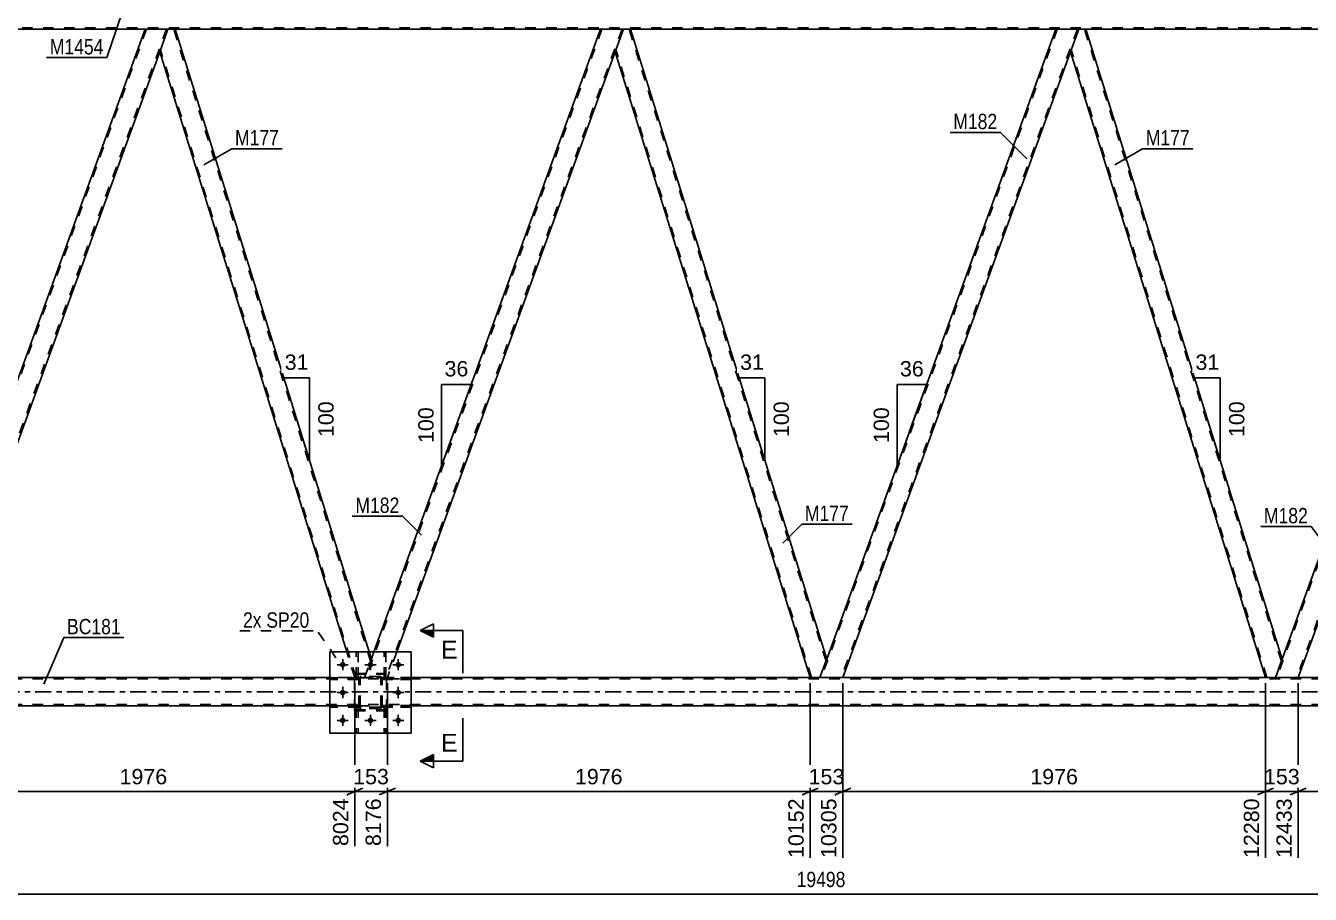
# Model space of a CAD drawing. Header units: millimetres. Extents: x 0 to 841, y 0 to 594.
# Drawn here: x 269 to 509.2, y 265.8 to 428.1 of the extents above; entities that cross this region are included whole.
import ezdxf

# ---------------------------------------------------------------- set-up
doc = ezdxf.new("R2010")
doc.units = ezdxf.units.MM
doc.linetypes.add('DXK_LINE_DOT2', pattern=[3.9198, 1.9599, -1.9599])
doc.linetypes.add('DXK_LINE_DOT3', pattern=[5.9187, 2.979, -0.9799, 0.9799, -0.9799])
doc.styles.add('Arial', font='ARIAL.TTF', dxfattribs={"height": 0.2})
doc.styles.add('Arial Narrow', font='ARIALN.TTF', dxfattribs={"height": 0.2})

# ---------------------------------------------------------------- blocks, each defined once
blk = doc.blocks.new('Part-717034435-3910 - 3633')
at = {"color": 7, "linetype": 'DXK_LINE_DOT2'}
for p, q in [((336.46, 307.04), (330.46, 307.04)), ((330.46, 300.24), (330.46, 307.04)), ((336.46, 300.24), (336.46, 307.04)), ((336.46, 300.24), (330.46, 300.24))]:
    blk.add_line(p, q, dxfattribs=at)
blk = doc.blocks.new('Part-717034435-3789 - 3633')
at = {"color": 7, "linetype": 'DXK_LINE_DOT2'}
for p, q in [((331.26, 301.07), (325.86, 301.07)), ((325.86, 300.75), (325.86, 301.07)), ((331.26, 300.75), (325.86, 300.75)), ((330.66, 300.75), (330.66, 301.07)), ((331.26, 301.07), (331.26, 300.75))]:
    blk.add_line(p, q, dxfattribs=at)
blk = doc.blocks.new('Part-717034435-3781 - 3633')
at = {"color": 7, "linetype": 'DXK_LINE_DOT2'}
for p, q in [((336.33, 300.74), (336.01, 300.74)), ((336.01, 300.74), (336.01, 295.91)), ((336.33, 300.74), (336.33, 295.91)), ((336.01, 300.14), (336.33, 300.14)), ((336.01, 295.91), (336.33, 295.91))]:
    blk.add_line(p, q, dxfattribs=at)
blk = doc.blocks.new('Part-717034435-3784 - 3633')
at = {"color": 2, "linetype": 'Continuous'}
for p, q in [((330.81, 311.1), (330.81, 311.11)), ((331.13, 311.11), (330.81, 311.11)), ((331.13, 311.1), (331.13, 311.11))]:
    blk.add_line(p, q, dxfattribs=at)
at = {"color": 7, "linetype": 'DXK_LINE_DOT2'}
for p, q in [((330.81, 306.26), (330.81, 311.1)), ((331.13, 306.26), (331.13, 311.1)), ((330.81, 306.86), (331.13, 306.86)), ((331.13, 306.26), (330.81, 306.26))]:
    blk.add_line(p, q, dxfattribs=at)
blk = doc.blocks.new('Part-717034435-3804 - 3633')
at = {"color": 7, "linetype": 'DXK_LINE_DOT2'}
for p, q in [((742.62, 306.04), (57.72, 306.04)), ((155.59, 306.28), (742.62, 306.28)), ((341.06, 306.28), (325.86, 306.28)), ((742.62, 301.24), (57.72, 301.24)), ((341.06, 301), (325.86, 301))]:
    blk.add_line(p, q, dxfattribs=at)
at = {"color": 2, "linetype": 'Continuous'}
for p, q in [((325.86, 306.28), (170.79, 306.28)), ((581.27, 306.28), (341.06, 306.28)), ((325.86, 301), (170.79, 301)), ((581.27, 301), (341.06, 301))]:
    blk.add_line(p, q, dxfattribs=at)
at = {"color": 7, "linetype": 'DXK_LINE_DOT3'}
blk.add_line((57.72, 303.64), (742.62, 303.64), dxfattribs=at)
blk = doc.blocks.new('Part-717034435-3755 - 3633')
at = {"color": 7, "linetype": 'DXK_LINE_DOT2'}
for p, q in [((461.86, 427.5), (417.74, 306.28)), ((465.61, 427.5), (421.49, 306.28)), ((465.87, 427.5), (464.32, 423.25)), ((418.75, 309.75), (417.49, 306.28)), ((421.75, 306.28), (417.49, 306.28))]:
    blk.add_line(p, q, dxfattribs=at)
at = {"color": 2, "linetype": 'Continuous'}
for p, q in [((461.61, 427.5), (418.75, 309.75)), ((461.61, 427.5), (465.87, 427.5)), ((464.32, 423.25), (421.75, 306.28))]:
    blk.add_line(p, q, dxfattribs=at)
blk = doc.blocks.new('Part-717034435-3692 - 3633')
at = {"color": 7, "linetype": 'DXK_LINE_DOT2'}
for p, q in [((335.66, 300.75), (335.66, 301.07)), ((335.66, 301.07), (341.06, 301.07)), ((341.06, 300.75), (335.66, 300.75)), ((336.26, 300.75), (336.26, 301.07)), ((341.06, 301.07), (341.06, 300.75))]:
    blk.add_line(p, q, dxfattribs=at)
blk = doc.blocks.new('Part-717034435-3697 - 3633')
at = {"color": 2, "linetype": 'Continuous'}
for p, q in [((341.06, 311.1), (325.86, 311.1)), ((325.86, 311.1), (325.86, 295.9)), ((341.06, 311.1), (341.06, 295.9)), ((341.06, 295.9), (325.86, 295.9))]:
    blk.add_line(p, q, dxfattribs=at)
blk = doc.blocks.new('Part-717034435-3770 - 3633')
at = {"color": 2, "linetype": 'Continuous'}
for p, q in [((465.87, 427.5), (464.32, 423.25)), ((467.18, 427.5), (465.87, 427.5)), ((503.89, 309.75), (467.18, 427.5)), ((464.32, 423.25), (500.78, 306.28)), ((502.62, 306.28), (503.62, 309.01)), ((503.81, 309.53), (503.62, 309.01)), ((503.89, 309.75), (503.81, 309.53))]:
    blk.add_line(p, q, dxfattribs=at)
at = {"color": 7, "linetype": 'DXK_LINE_DOT2'}
for p, q in [((503.75, 309.38), (466.93, 427.5)), ((501.03, 306.28), (464.45, 423.62)), ((503.72, 309.29), (503.62, 309.01)), ((503.81, 309.53), (503.75, 309.38)), ((502.62, 306.28), (500.78, 306.28))]:
    blk.add_line(p, q, dxfattribs=at)
blk = doc.blocks.new('Bolt-717034435-3776 - 3633')
at = {"color": 1, "linetype": 'Continuous'}
for p, q in [((327.22, 308.7), (327.91, 308.7)), ((328.26, 309.74), (328.26, 309.05)), ((328.26, 307.66), (328.26, 308.36)), ((329.3, 308.7), (328.61, 308.7)), ((332.42, 308.7), (333.11, 308.7)), ((333.46, 309.74), (333.46, 309.05)), ((333.46, 307.66), (333.46, 308.36)), ((334.5, 308.7), (333.81, 308.7)), ((337.62, 308.7), (338.31, 308.7)), ((338.66, 309.74), (338.66, 309.05)), ((338.66, 307.66), (338.66, 308.36)), ((339.7, 308.7), (339.01, 308.7)), ((327.22, 303.5), (327.91, 303.5)), ((328.26, 304.54), (328.26, 303.85)), ((328.26, 302.46), (328.26, 303.16)), ((329.3, 303.5), (328.61, 303.5)), ((337.62, 303.5), (338.31, 303.5)), ((338.66, 304.54), (338.66, 303.85)), ((338.66, 302.46), (338.66, 303.16)), ((339.7, 303.5), (339.01, 303.5)), ((327.22, 298.3), (327.91, 298.3)), ((328.26, 299.34), (328.26, 298.65)), ((328.26, 297.26), (328.26, 297.96)), ((329.3, 298.3), (328.61, 298.3)), ((332.42, 298.3), (333.11, 298.3)), ((333.46, 299.34), (333.46, 298.65)), ((333.46, 297.26), (333.46, 297.96)), ((334.5, 298.3), (333.81, 298.3)), ((337.62, 298.3), (338.31, 298.3)), ((338.66, 299.34), (338.66, 298.65)), ((338.66, 297.26), (338.66, 297.96)), ((339.7, 298.3), (339.01, 298.3))]:
    blk.add_line(p, q, dxfattribs=at)
blk = doc.blocks.new('Part-717034435-3787 - 3633')
at = {"color": 2, "linetype": 'Continuous'}
for p, q in [((336.01, 311.1), (336.01, 311.11)), ((336.33, 311.11), (336.01, 311.11)), ((336.33, 311.1), (336.33, 311.11))]:
    blk.add_line(p, q, dxfattribs=at)
at = {"color": 7, "linetype": 'DXK_LINE_DOT2'}
for p, q in [((336.01, 306.26), (336.01, 311.1)), ((336.33, 306.26), (336.33, 311.1)), ((336.01, 306.86), (336.33, 306.86)), ((336.33, 306.26), (336.01, 306.26))]:
    blk.add_line(p, q, dxfattribs=at)
blk = doc.blocks.new('Part-717034435-3731 - 3633')
at = {"color": 7, "linetype": 'DXK_LINE_DOT2'}
for p, q in [((331.13, 300.74), (330.81, 300.74)), ((330.81, 300.74), (330.81, 295.91)), ((331.13, 300.74), (331.13, 295.91)), ((330.81, 300.14), (331.13, 300.14)), ((330.81, 295.91), (331.13, 295.91))]:
    blk.add_line(p, q, dxfattribs=at)
blk = doc.blocks.new('Part-717034435-3796 - 3633')
at = {"color": 7, "linetype": 'DXK_LINE_DOT2'}
for p, q in [((330.81, 300.74), (331.13, 300.74)), ((330.81, 300.74), (330.81, 295.91)), ((331.13, 300.74), (331.13, 295.91)), ((330.81, 300.14), (331.13, 300.14)), ((331.13, 295.91), (330.81, 295.91))]:
    blk.add_line(p, q, dxfattribs=at)
blk = doc.blocks.new('Bolt-717034435-3732 - 3633')
at = {"linetype": 'Continuous'}
for points in [[(328.78, 308.7, -1), (327.74, 308.7, -1)], [(333.98, 308.7, -1), (332.94, 308.7, -1)], [(339.18, 308.7, -1), (338.14, 308.7, -1)], [(328.78, 303.5, -1), (327.74, 303.5, -1)], [(339.18, 303.5, -1), (338.14, 303.5, -1)], [(328.78, 298.3, -1), (327.74, 298.3, -1)], [(333.98, 298.3, -1), (332.94, 298.3, -1)], [(339.18, 298.3, -1), (338.14, 298.3, -1)]]:
    blk.add_hatch(color=1, dxfattribs=at).paths.add_polyline_path(points)
at = {"color": 1, "linetype": 'Continuous'}
for p, q in [((329.3, 308.7), (327.22, 308.7)), ((328.26, 309.74), (328.26, 307.66)), ((334.5, 308.7), (332.42, 308.7)), ((333.46, 309.74), (333.46, 307.66)), ((339.7, 308.7), (337.62, 308.7)), ((338.66, 309.74), (338.66, 307.66)), ((329.3, 303.5), (327.22, 303.5)), ((328.26, 304.54), (328.26, 302.46)), ((339.7, 303.5), (337.62, 303.5)), ((338.66, 304.54), (338.66, 302.46)), ((329.3, 298.3), (327.22, 298.3)), ((328.26, 299.34), (328.26, 297.26)), ((334.5, 298.3), (332.42, 298.3)), ((333.46, 299.34), (333.46, 297.26)), ((339.7, 298.3), (337.62, 298.3)), ((338.66, 299.34), (338.66, 297.26))]:
    blk.add_line(p, q, dxfattribs=at)
blk = doc.blocks.new('Part-717034435-3799 - 3633')
at = {"color": 7, "linetype": 'DXK_LINE_DOT2'}
for p, q in [((336.01, 300.74), (336.33, 300.74)), ((336.01, 300.74), (336.01, 295.91)), ((336.33, 300.74), (336.33, 295.91)), ((336.01, 300.14), (336.33, 300.14)), ((336.33, 295.91), (336.01, 295.91))]:
    blk.add_line(p, q, dxfattribs=at)
blk = doc.blocks.new('Part-717034435-3788 - 3633')
at = {"color": 7, "linetype": 'DXK_LINE_DOT2'}
for p, q in [((331.26, 306.27), (325.86, 306.27)), ((325.86, 305.95), (325.86, 306.27)), ((331.26, 305.95), (325.86, 305.95)), ((330.66, 305.95), (330.66, 306.27)), ((331.26, 306.27), (331.26, 305.95))]:
    blk.add_line(p, q, dxfattribs=at)
blk = doc.blocks.new('Part-717034435-3790 - 3633')
at = {"color": 7, "linetype": 'DXK_LINE_DOT2'}
for p, q in [((335.66, 305.95), (335.66, 306.27)), ((335.66, 306.27), (341.06, 306.27)), ((341.06, 305.95), (335.66, 305.95)), ((336.26, 305.95), (336.26, 306.27)), ((341.06, 306.27), (341.06, 305.95))]:
    blk.add_line(p, q, dxfattribs=at)
blk = doc.blocks.new('Part-717034435-3926 - 3633')
at = {"color": 7, "linetype": 'DXK_LINE_DOT2'}
for p, q in [((752.42, 427.74), (67.52, 427.74)), ((296.92, 427.5), (291.34, 427.5)), ((382.05, 427.5), (376.47, 427.5)), ((467.18, 427.5), (461.61, 427.5))]:
    blk.add_line(p, q, dxfattribs=at)
at = {"color": 2, "linetype": 'Continuous'}
for p, q in [((291.34, 427.5), (211.78, 427.5)), ((376.47, 427.5), (296.92, 427.5)), ((461.61, 427.5), (382.05, 427.5)), ((546.74, 427.5), (467.18, 427.5))]:
    blk.add_line(p, q, dxfattribs=at)
blk = doc.blocks.new('Part-717034435-3825 - 3633')
at = {"color": 7, "linetype": 'DXK_LINE_DOT2'}
for p, q in [((547, 427.5), (502.88, 306.28)), ((550.74, 427.5), (506.62, 306.28)), ((551, 427.5), (549.45, 423.25)), ((503.89, 309.75), (502.62, 306.28)), ((506.88, 306.28), (502.62, 306.28))]:
    blk.add_line(p, q, dxfattribs=at)
at = {"color": 2, "linetype": 'Continuous'}
for p, q in [((546.74, 427.5), (503.89, 309.75)), ((546.74, 427.5), (551, 427.5)), ((549.45, 423.25), (506.88, 306.28))]:
    blk.add_line(p, q, dxfattribs=at)
blk = doc.blocks.new('Part-717034435-3830 - 3633')
at = {"color": 2, "linetype": 'Continuous'}
for p, q in [((380.73, 427.5), (379.18, 423.25)), ((382.05, 427.5), (380.73, 427.5)), ((418.75, 309.75), (382.05, 427.5)), ((379.18, 423.25), (415.64, 306.28)), ((417.49, 306.28), (418.48, 309.01)), ((418.67, 309.53), (418.48, 309.01)), ((418.75, 309.75), (418.67, 309.53))]:
    blk.add_line(p, q, dxfattribs=at)
at = {"color": 7, "linetype": 'DXK_LINE_DOT2'}
for p, q in [((418.62, 309.38), (381.8, 427.5)), ((415.9, 306.28), (379.32, 423.62)), ((418.58, 309.29), (418.48, 309.01)), ((418.67, 309.53), (418.62, 309.38)), ((417.49, 306.28), (415.64, 306.28))]:
    blk.add_line(p, q, dxfattribs=at)
blk = doc.blocks.new('Part-717034435-3835 - 3633')
at = {"color": 7, "linetype": 'DXK_LINE_DOT2'}
for p, q in [((376.73, 427.5), (332.61, 306.28)), ((380.48, 427.5), (336.36, 306.28)), ((380.73, 427.5), (379.18, 423.25)), ((334.11, 311.1), (332.35, 306.28)), ((338.37, 311.1), (336.61, 306.28)), ((336.61, 306.28), (332.35, 306.28))]:
    blk.add_line(p, q, dxfattribs=at)
at = {"color": 2, "linetype": 'Continuous'}
for p, q in [((376.47, 427.5), (334.11, 311.1)), ((376.47, 427.5), (380.73, 427.5)), ((379.18, 423.25), (338.37, 311.1))]:
    blk.add_line(p, q, dxfattribs=at)
blk = doc.blocks.new('Part-717034435-3840 - 3633')
at = {"color": 2, "linetype": 'Continuous'}
for p, q in [((295.6, 427.5), (294.05, 423.25)), ((296.92, 427.5), (295.6, 427.5)), ((333.2, 311.1), (296.92, 427.5)), ((329.01, 311.1), (294.05, 423.25))]:
    blk.add_line(p, q, dxfattribs=at)
at = {"color": 7, "linetype": 'DXK_LINE_DOT2'}
for p, q in [((333.48, 309.38), (296.66, 427.5)), ((330.76, 306.28), (294.19, 423.62)), ((330.51, 306.28), (329.01, 311.1)), ((333.62, 309.75), (333.2, 311.1)), ((332.35, 306.28), (333.62, 309.75)), ((330.51, 306.28), (332.35, 306.28))]:
    blk.add_line(p, q, dxfattribs=at)
blk = doc.blocks.new('Part-717034435-3845 - 3633')
at = {"color": 7, "linetype": 'DXK_LINE_DOT2'}
for p, q in [((291.6, 427.5), (247.48, 306.28)), ((295.34, 427.5), (251.22, 306.28)), ((295.6, 427.5), (294.05, 423.25)), ((248.48, 309.75), (247.22, 306.28)), ((251.48, 306.28), (247.22, 306.28))]:
    blk.add_line(p, q, dxfattribs=at)
at = {"color": 2, "linetype": 'Continuous'}
for p, q in [((291.34, 427.5), (248.48, 309.75)), ((291.34, 427.5), (295.6, 427.5)), ((294.05, 423.25), (251.48, 306.28))]:
    blk.add_line(p, q, dxfattribs=at)
blk = doc.blocks.new('Part-717034435-3887 - 3633')
at = {"color": 7, "linetype": 'DXK_LINE_DOT2'}
for p, q in [((331.26, 306.02), (331.3, 306.21)), ((331.3, 306.21), (331.26, 306.02)), ((331.26, 300.98), (331.26, 306.02)), ((331.5, 306.02), (331.52, 306.12)), ((331.5, 300.98), (331.5, 306.02)), ((331.52, 306.12), (331.57, 306.19)), ((331.56, 306.47), (331.74, 306.5)), ((331.74, 306.5), (331.56, 306.47)), ((331.57, 306.19), (331.65, 306.25)), ((331.65, 306.25), (331.74, 306.26)), ((335.18, 306.5), (331.74, 306.5)), ((331.74, 306.26), (335.18, 306.26)), ((335.18, 306.5), (335.36, 306.47)), ((335.36, 306.47), (335.18, 306.5)), ((335.18, 306.26), (335.27, 306.25)), ((335.27, 306.25), (335.35, 306.19)), ((335.35, 306.19), (335.4, 306.12)), ((335.4, 306.12), (335.42, 306.02)), ((335.42, 300.98), (335.42, 306.02)), ((335.62, 306.21), (335.66, 306.02)), ((335.66, 306.02), (335.62, 306.21)), ((335.66, 300.98), (335.66, 306.02)), ((331.3, 300.8), (331.26, 300.98)), ((331.26, 300.98), (331.3, 300.8)), ((331.52, 300.89), (331.5, 300.98)), ((331.57, 300.81), (331.52, 300.89)), ((331.74, 300.5), (331.56, 300.54)), ((331.56, 300.54), (331.74, 300.5)), ((331.65, 300.76), (331.57, 300.81)), ((331.74, 300.74), (331.65, 300.76)), ((335.18, 300.74), (331.74, 300.74)), ((335.18, 300.5), (331.74, 300.5)), ((335.27, 300.76), (335.18, 300.74)), ((335.36, 300.54), (335.18, 300.5)), ((335.18, 300.5), (335.36, 300.54)), ((335.35, 300.81), (335.27, 300.76)), ((335.4, 300.89), (335.35, 300.81)), ((335.42, 300.98), (335.4, 300.89)), ((335.66, 300.98), (335.62, 300.8)), ((335.62, 300.8), (335.66, 300.98))]:
    blk.add_line(p, q, dxfattribs=at)
at = {"color": 7, "linetype": 'DXK_LINE_DOT3'}
blk.add_line((333.46, 303.5), (333.46, 303.5), dxfattribs=at)
at = {"color": 7, "linetype": 'DXK_LINE_DOT2'}
for centre, start, end in [((331.74, 306.02), 112.5, 157.5), ((331.74, 306.02), 112.5, 157.5), ((335.18, 306.02), 22.5, 67.5), ((335.18, 306.02), 22.5, 67.5), ((331.74, 300.98), 202.5, 247.5), ((331.74, 300.98), 202.5, 247.5), ((335.18, 300.98), 292.5, 337.5), ((335.18, 300.98), 292.5, 337.5)]:
    blk.add_arc(centre, 0.48, start, end, dxfattribs=at)
blk = doc.blocks.new('Part-717034435-3907 - 3633')
at = {"color": 7, "linetype": 'DXK_LINE_DOT2'}
for p, q in [((325.86, 311.1), (325.86, 295.9)), ((325.86, 311.1), (341.06, 311.1)), ((341.06, 311.1), (341.06, 295.9)), ((325.86, 295.9), (341.06, 295.9))]:
    blk.add_line(p, q, dxfattribs=at)
blk = doc.blocks.new('Part-717034435-3908 - 3633')
at = {"color": 7, "linetype": 'DXK_LINE_DOT2'}
for p, q in [((331.26, 306.02), (331.3, 306.21)), ((331.3, 306.21), (331.26, 306.02)), ((331.26, 300.98), (331.26, 306.02)), ((331.5, 306.02), (331.52, 306.12)), ((331.5, 300.98), (331.5, 306.02)), ((331.52, 306.12), (331.57, 306.19)), ((331.56, 306.47), (331.74, 306.5)), ((331.74, 306.5), (331.56, 306.47)), ((331.57, 306.19), (331.65, 306.25)), ((331.65, 306.25), (331.74, 306.26)), ((335.18, 306.5), (331.74, 306.5)), ((331.74, 306.26), (335.18, 306.26)), ((335.18, 306.5), (335.36, 306.47)), ((335.36, 306.47), (335.18, 306.5)), ((335.18, 306.26), (335.27, 306.25)), ((335.27, 306.25), (335.35, 306.19)), ((335.35, 306.19), (335.4, 306.12)), ((335.4, 306.12), (335.42, 306.02)), ((335.42, 300.98), (335.42, 306.02)), ((335.62, 306.21), (335.66, 306.02)), ((335.66, 306.02), (335.62, 306.21)), ((335.66, 300.98), (335.66, 306.02)), ((331.3, 300.8), (331.26, 300.98)), ((331.26, 300.98), (331.3, 300.8)), ((331.52, 300.89), (331.5, 300.98)), ((331.57, 300.81), (331.52, 300.89)), ((331.74, 300.5), (331.56, 300.54)), ((331.56, 300.54), (331.74, 300.5)), ((331.65, 300.76), (331.57, 300.81)), ((331.74, 300.74), (331.65, 300.76)), ((335.18, 300.74), (331.74, 300.74)), ((335.18, 300.5), (331.74, 300.5)), ((335.27, 300.76), (335.18, 300.74)), ((335.36, 300.54), (335.18, 300.5)), ((335.18, 300.5), (335.36, 300.54)), ((335.35, 300.81), (335.27, 300.76)), ((335.4, 300.89), (335.35, 300.81)), ((335.42, 300.98), (335.4, 300.89)), ((335.66, 300.98), (335.62, 300.8)), ((335.62, 300.8), (335.66, 300.98))]:
    blk.add_line(p, q, dxfattribs=at)
at = {"color": 7, "linetype": 'DXK_LINE_DOT3'}
blk.add_line((333.46, 303.5), (333.46, 303.5), dxfattribs=at)
at = {"color": 7, "linetype": 'DXK_LINE_DOT2'}
for centre, start, end in [((331.74, 306.02), 112.5, 157.5), ((331.74, 306.02), 112.5, 157.5), ((335.18, 306.02), 22.5, 67.5), ((335.18, 306.02), 22.5, 67.5), ((331.74, 300.98), 202.5, 247.5), ((331.74, 300.98), 202.5, 247.5), ((335.18, 300.98), 292.5, 337.5), ((335.18, 300.98), 292.5, 337.5)]:
    blk.add_arc(centre, 0.48, start, end, dxfattribs=at)
blk = doc.blocks.new('Part-717034435-3909 - 3633')
at = {"color": 7, "linetype": 'DXK_LINE_DOT2'}
for p, q in [((336.46, 306.91), (330.46, 306.91)), ((330.46, 300.11), (330.46, 306.91)), ((336.46, 300.11), (336.46, 306.91)), ((336.46, 300.11), (330.46, 300.11))]:
    blk.add_line(p, q, dxfattribs=at)
blk = doc.blocks.new('Part-717034435-3954 - 3633')
at = {"color": 7, "linetype": 'DXK_LINE_DOT2'}
for p, q in [((336.01, 306.26), (336.01, 311.11)), ((336.01, 311.11), (336.33, 311.11)), ((336.33, 311.11), (336.33, 306.26)), ((336.01, 306.86), (336.33, 306.86)), ((336.33, 306.26), (336.01, 306.26))]:
    blk.add_line(p, q, dxfattribs=at)
blk = doc.blocks.new('Part-717034435-3965 - 3633')
at = {"color": 7, "linetype": 'DXK_LINE_DOT2'}
for p, q in [((341.06, 301.07), (335.66, 301.07)), ((335.66, 301.07), (335.66, 300.75)), ((335.66, 300.75), (341.06, 300.75)), ((336.26, 300.75), (336.26, 301.07)), ((341.06, 300.75), (341.06, 301.07))]:
    blk.add_line(p, q, dxfattribs=at)
blk = doc.blocks.new('Part-717034435-3968 - 3633')
at = {"color": 7, "linetype": 'DXK_LINE_DOT2'}
for p, q in [((341.06, 306.27), (335.66, 306.27)), ((335.66, 306.27), (335.66, 305.95)), ((335.66, 305.95), (341.06, 305.95)), ((336.26, 305.95), (336.26, 306.27)), ((341.06, 305.95), (341.06, 306.27))]:
    blk.add_line(p, q, dxfattribs=at)
blk = doc.blocks.new('Part-717034435-3971 - 3633')
at = {"color": 7, "linetype": 'DXK_LINE_DOT2'}
for p, q in [((331.26, 301.07), (325.86, 301.07)), ((325.86, 301.07), (325.86, 300.75)), ((331.26, 300.75), (325.86, 300.75)), ((330.66, 300.75), (330.66, 301.07)), ((331.26, 300.75), (331.26, 301.07))]:
    blk.add_line(p, q, dxfattribs=at)
blk = doc.blocks.new('Part-717034435-3974 - 3633')
at = {"color": 7, "linetype": 'DXK_LINE_DOT2'}
for p, q in [((331.26, 306.27), (325.86, 306.27)), ((325.86, 306.27), (325.86, 305.95)), ((331.26, 305.95), (325.86, 305.95)), ((330.66, 305.95), (330.66, 306.27)), ((331.26, 305.95), (331.26, 306.27))]:
    blk.add_line(p, q, dxfattribs=at)
blk = doc.blocks.new('Part-717034435-3977 - 3633')
at = {"color": 7, "linetype": 'DXK_LINE_DOT2'}
for p, q in [((330.81, 306.26), (330.81, 311.11)), ((330.81, 311.11), (331.13, 311.11)), ((331.13, 311.11), (331.13, 306.26)), ((330.81, 306.86), (331.13, 306.86)), ((331.13, 306.26), (330.81, 306.26))]:
    blk.add_line(p, q, dxfattribs=at)
blk = doc.blocks.new('StraightDimension-717034435-4623 - 3633')
at = {"color": 7, "linetype": 'Continuous'}
for p, q in [((336.61, 305.28), (336.61, 274.81)), ((415.64, 305.28), (415.64, 272.58)), ((338.11, 285.6), (335.11, 284.4)), ((336.61, 285), (415.64, 285)), ((414.14, 284.4), (417.14, 285.6))]:
    blk.add_line(p, q, dxfattribs=at)
at = {"color": 0}
blk.add_wipeout([(381.17, 285.75), (381.17, 289.95), (371.08, 289.95), (371.08, 285.75)], dxfattribs=at)
at = {"color": 0, "linetype": 'Continuous'}
blk.add_wipeout([(415.04, 284.3), (410.84, 284.3), (410.84, 271.98), (415.04, 271.98)], dxfattribs=at)
at = {"color": 3, "style": 'Arial'}
blk.add_text('1976', height=2.865, dxfattribs=at).set_placement((371.68, 286.35))
at = {"color": 3, "linetype": 'Continuous', "style": 'Arial'}
blk.add_text('10152', height=2.865, rotation=90.0002, dxfattribs=at).set_placement((414.44, 272.58))
blk = doc.blocks.new('StraightDimension-717034435-4527 - 3633')
at = {"color": 7, "linetype": 'Continuous'}
for p, q in [((506.88, 305.28), (506.88, 272.58)), ((585.91, 305.28), (585.91, 272.58)), ((508.38, 285.6), (505.38, 284.4)), ((506.88, 285), (585.91, 285)), ((584.41, 284.4), (587.41, 285.6))]:
    blk.add_line(p, q, dxfattribs=at)
at = {"color": 0}
blk.add_wipeout([(551.44, 285.75), (551.44, 289.95), (541.35, 289.95), (541.35, 285.75)], dxfattribs=at)
at = {"color": 0, "linetype": 'Continuous'}
blk.add_wipeout([(585.31, 284.3), (581.11, 284.3), (581.11, 271.98), (585.31, 271.98)], dxfattribs=at)
at = {"color": 3, "style": 'Arial'}
blk.add_text('1976', height=2.865, dxfattribs=at).set_placement((541.95, 286.35))
at = {"color": 3, "linetype": 'Continuous', "style": 'Arial'}
blk.add_text('14409', height=2.865, rotation=90.0002, dxfattribs=at).set_placement((584.71, 272.58))
blk = doc.blocks.new('AngleDimension-717034435-17177 - 3633')
at = {"color": 7, "linetype": 'Continuous'}
for p, q in [((491.93, 348.11), (487.5, 362.31)), ((492.32, 362.31), (487.5, 362.31)), ((492.32, 346.85), (487.5, 362.31)), ((492.32, 346.85), (492.32, 362.31))]:
    blk.add_line(p, q, dxfattribs=at)
at = {"color": 0}
for points in [[(492.74, 363.21), (492.74, 367.41), (487.09, 367.41), (487.09, 363.21)], [(497.42, 358.51), (493.22, 358.51), (493.22, 350.64), (497.42, 350.64)]]:
    blk.add_wipeout(points, dxfattribs=at)
at = {"color": 3, "style": 'Arial'}
blk.add_text('31', height=2.865, dxfattribs=at).set_placement((487.69, 363.81))
blk.add_text('100', height=2.865, rotation=90.0002, dxfattribs=at).set_placement((496.82, 351.24))
blk = doc.blocks.new('AngleDimension-717034435-17149 - 3633')
at = {"color": 7, "linetype": 'Continuous'}
for p, q in [((406.8, 348.11), (402.37, 362.31)), ((407.19, 362.31), (402.37, 362.31)), ((407.19, 346.85), (402.37, 362.31)), ((407.19, 346.85), (407.19, 362.31))]:
    blk.add_line(p, q, dxfattribs=at)
at = {"color": 0}
for points in [[(407.6, 363.21), (407.6, 367.41), (401.96, 367.41), (401.96, 363.21)], [(412.29, 358.51), (408.09, 358.51), (408.09, 350.64), (412.29, 350.64)]]:
    blk.add_wipeout(points, dxfattribs=at)
at = {"color": 3, "style": 'Arial'}
blk.add_text('31', height=2.865, dxfattribs=at).set_placement((402.56, 363.81))
blk.add_text('100', height=2.865, rotation=90.0002, dxfattribs=at).set_placement((411.69, 351.24))
blk = doc.blocks.new('StraightDimension-717034435-5125 - 3633')
at = {"color": 7, "linetype": 'Continuous'}
blk.add_line((48.46, 265.79), (786.91, 265.79), dxfattribs=at)
at = {"color": 0}
blk.add_wipeout([(422.86, 266.54), (422.86, 270.74), (412.52, 270.74), (412.52, 266.54)], dxfattribs=at)
at = {"color": 3, "style": 'Arial Narrow'}
blk.add_text('19498', height=2.863, dxfattribs=at).set_placement((413.12, 267.14))
blk = doc.blocks.new('StraightDimension-717034435-4599 - 3633')
at = {"color": 7, "linetype": 'Continuous'}
for p, q in [((415.64, 305.28), (415.64, 272.58)), ((421.75, 305.28), (421.75, 272.58)), ((414.14, 284.4), (417.14, 285.6)), ((415.64, 285), (421.75, 285)), ((423.25, 285.6), (420.25, 284.4))]:
    blk.add_line(p, q, dxfattribs=at)
at = {"color": 0}
blk.add_wipeout([(422.63, 285.75), (422.63, 289.95), (414.76, 289.95), (414.76, 285.75)], dxfattribs=at)
at = {"color": 0, "linetype": 'Continuous'}
blk.add_wipeout([(421.15, 284.3), (416.95, 284.3), (416.95, 271.98), (421.15, 271.98)], dxfattribs=at)
at = {"color": 3, "style": 'Arial'}
blk.add_text('153', height=2.865, dxfattribs=at).set_placement((415.36, 286.35))
at = {"color": 3, "linetype": 'Continuous', "style": 'Arial'}
blk.add_text('10305', height=2.865, rotation=90.0002, dxfattribs=at).set_placement((420.55, 272.58))
blk = doc.blocks.new('StraightDimension-717034435-4414 - 3633')
at = {"color": 7, "linetype": 'Continuous'}
for p, q in [((251.48, 305.28), (251.48, 274.81)), ((330.51, 305.28), (330.51, 274.81)), ((252.98, 285.6), (249.98, 284.4)), ((251.48, 285), (330.51, 285)), ((329.01, 284.4), (332.01, 285.6))]:
    blk.add_line(p, q, dxfattribs=at)
at = {"color": 0}
blk.add_wipeout([(296.04, 285.75), (296.04, 289.95), (285.95, 289.95), (285.95, 285.75)], dxfattribs=at)
at = {"color": 0, "linetype": 'Continuous'}
blk.add_wipeout([(329.91, 284.3), (325.71, 284.3), (325.71, 274.21), (329.91, 274.21)], dxfattribs=at)
at = {"color": 3, "style": 'Arial'}
blk.add_text('1976', height=2.865, dxfattribs=at).set_placement((286.55, 286.35))
at = {"color": 3, "linetype": 'Continuous', "style": 'Arial'}
blk.add_text('8024', height=2.865, rotation=90.0002, dxfattribs=at).set_placement((329.31, 274.81))
blk = doc.blocks.new('StraightDimension-717034435-4551 - 3633')
at = {"color": 7, "linetype": 'Continuous'}
for p, q in [((500.78, 305.28), (500.78, 272.58)), ((506.88, 305.28), (506.88, 272.58)), ((499.28, 284.4), (502.28, 285.6)), ((500.78, 285), (506.88, 285)), ((508.38, 285.6), (505.38, 284.4))]:
    blk.add_line(p, q, dxfattribs=at)
at = {"color": 0}
blk.add_wipeout([(507.76, 285.75), (507.76, 289.95), (499.89, 289.95), (499.89, 285.75)], dxfattribs=at)
at = {"color": 0, "linetype": 'Continuous'}
blk.add_wipeout([(506.28, 284.3), (502.08, 284.3), (502.08, 271.98), (506.28, 271.98)], dxfattribs=at)
at = {"color": 3, "style": 'Arial'}
blk.add_text('153', height=2.865, dxfattribs=at).set_placement((500.49, 286.35))
at = {"color": 3, "linetype": 'Continuous', "style": 'Arial'}
blk.add_text('12433', height=2.865, rotation=90.0002, dxfattribs=at).set_placement((505.68, 272.58))
blk = doc.blocks.new('StraightDimension-717034435-4575 - 3633')
at = {"color": 7, "linetype": 'Continuous'}
for p, q in [((421.75, 305.28), (421.75, 272.58)), ((500.78, 305.28), (500.78, 272.58)), ((423.25, 285.6), (420.25, 284.4)), ((421.75, 285), (500.78, 285)), ((499.28, 284.4), (502.28, 285.6))]:
    blk.add_line(p, q, dxfattribs=at)
at = {"color": 0}
blk.add_wipeout([(466.31, 285.75), (466.31, 289.95), (456.21, 289.95), (456.21, 285.75)], dxfattribs=at)
at = {"color": 0, "linetype": 'Continuous'}
blk.add_wipeout([(500.18, 284.3), (495.98, 284.3), (495.98, 271.98), (500.18, 271.98)], dxfattribs=at)
at = {"color": 3, "style": 'Arial'}
blk.add_text('1976', height=2.865, dxfattribs=at).set_placement((456.81, 286.35))
at = {"color": 3, "linetype": 'Continuous', "style": 'Arial'}
blk.add_text('12280', height=2.865, rotation=90.0002, dxfattribs=at).set_placement((499.58, 272.58))
blk = doc.blocks.new('StraightDimension-717034435-4647 - 3633')
at = {"color": 7, "linetype": 'Continuous'}
for p, q in [((330.51, 305.28), (330.51, 274.81)), ((336.61, 305.28), (336.61, 274.81)), ((329.01, 284.4), (332.01, 285.6)), ((330.51, 285), (336.61, 285)), ((338.11, 285.6), (335.11, 284.4))]:
    blk.add_line(p, q, dxfattribs=at)
at = {"color": 0}
blk.add_wipeout([(337.5, 285.75), (337.5, 289.95), (329.62, 289.95), (329.62, 285.75)], dxfattribs=at)
at = {"color": 0, "linetype": 'Continuous'}
blk.add_wipeout([(336.01, 284.3), (331.81, 284.3), (331.81, 274.21), (336.01, 274.21)], dxfattribs=at)
at = {"color": 3, "style": 'Arial'}
blk.add_text('153', height=2.865, dxfattribs=at).set_placement((330.22, 286.35))
at = {"color": 3, "linetype": 'Continuous', "style": 'Arial'}
blk.add_text('8176', height=2.865, rotation=90.0002, dxfattribs=at).set_placement((335.41, 274.81))
blk = doc.blocks.new('AngleDimension-717034435-17121 - 3633')
at = {"color": 7, "linetype": 'Continuous'}
for p, q in [((321.66, 348.11), (317.23, 362.31)), ((322.06, 362.31), (317.23, 362.31)), ((322.06, 346.85), (317.23, 362.31)), ((322.06, 346.85), (322.06, 362.31))]:
    blk.add_line(p, q, dxfattribs=at)
at = {"color": 0}
for points in [[(322.47, 363.21), (322.47, 367.41), (316.82, 367.41), (316.82, 363.21)], [(327.16, 358.51), (322.96, 358.51), (322.96, 350.64), (327.16, 350.64)]]:
    blk.add_wipeout(points, dxfattribs=at)
at = {"color": 3, "style": 'Arial'}
blk.add_text('31', height=2.865, dxfattribs=at).set_placement((317.42, 363.81))
blk.add_text('100', height=2.865, rotation=90.0002, dxfattribs=at).set_placement((326.56, 351.24))
blk = doc.blocks.new('AngleDimension-717034435-17151 - 3633')
at = {"color": 7, "linetype": 'Continuous'}
for p, q in [((346.76, 361.08), (352.3, 361.08)), ((346.76, 345.85), (352.3, 361.08)), ((346.76, 345.85), (346.76, 361.08)), ((349.11, 352.32), (352.3, 361.08))]:
    blk.add_line(p, q, dxfattribs=at)
at = {"color": 0}
for points in [[(352.35, 361.98), (352.35, 366.18), (346.7, 366.18), (346.7, 361.98)], [(345.86, 357.4), (341.66, 357.4), (341.66, 349.53), (345.86, 349.53)]]:
    blk.add_wipeout(points, dxfattribs=at)
at = {"color": 3, "style": 'Arial'}
blk.add_text('36', height=2.865, dxfattribs=at).set_placement((347.3, 362.58))
blk.add_text('100', height=2.865, rotation=90.0002, dxfattribs=at).set_placement((345.26, 350.13))
blk = doc.blocks.new('AngleDimension-717034435-17179 - 3633')
at = {"color": 7, "linetype": 'Continuous'}
for p, q in [((431.89, 361.08), (437.43, 361.08)), ((431.89, 345.85), (437.43, 361.08)), ((431.89, 345.85), (431.89, 361.08)), ((434.25, 352.32), (437.43, 361.08))]:
    blk.add_line(p, q, dxfattribs=at)
at = {"color": 0}
for points in [[(437.49, 361.98), (437.49, 366.18), (431.84, 366.18), (431.84, 361.98)], [(430.99, 357.4), (426.79, 357.4), (426.79, 349.53), (430.99, 349.53)]]:
    blk.add_wipeout(points, dxfattribs=at)
at = {"color": 3, "style": 'Arial'}
blk.add_text('36', height=2.865, dxfattribs=at).set_placement((432.44, 362.58))
blk.add_text('100', height=2.865, rotation=90.0002, dxfattribs=at).set_placement((430.39, 350.13))
blk = doc.blocks.new('Mark-717034435-3800 - 3633')
at = {"color": 0}
blk.add_wipeout([(286.77, 314.39), (286.77, 317.39), (276.73, 317.39), (276.73, 314.39)], dxfattribs=at)
blk.add_wipeout([(286.77, 314.39), (286.77, 317.39), (276.73, 317.39), (276.73, 314.39)], dxfattribs=at)
at = {"color": 30, "linetype": 'Continuous'}
for p, q in [((272.39, 305.08), (276.13, 313.79)), ((276.13, 313.79), (287.37, 313.79))]:
    blk.add_line(p, q, dxfattribs=at)
at = {"color": 3, "style": 'Arial Narrow'}
blk.add_text('BC181', height=2.863, dxfattribs=at).set_placement((276.73, 314.39))
blk = doc.blocks.new('Mark-717034435-3751 - 3633')
at = {"color": 0}
blk.add_wipeout([(450.63, 408.79), (450.63, 411.79), (442.41, 411.79), (442.41, 408.79)], dxfattribs=at)
blk.add_wipeout([(450.63, 408.79), (450.63, 411.79), (442.41, 411.79), (442.41, 408.79)], dxfattribs=at)
at = {"color": 30, "linetype": 'Continuous'}
for p in [(441.81, 408.19), (456.18, 403.24)]:
    blk.add_line(p, (451.23, 408.19), dxfattribs=at)
at = {"color": 3, "style": 'Arial Narrow'}
blk.add_text('M182', height=2.863, dxfattribs=at).set_placement((442.41, 408.79))
blk = doc.blocks.new('Mark-717034435-3766 - 3633')
at = {"color": 0}
blk.add_wipeout([(486.62, 405.74), (486.62, 408.74), (478.4, 408.74), (478.4, 405.74)], dxfattribs=at)
blk.add_wipeout([(486.62, 405.74), (486.62, 408.74), (478.4, 408.74), (478.4, 405.74)], dxfattribs=at)
at = {"color": 30, "linetype": 'Continuous'}
for p, q in [((472.6, 402.14), (477.8, 405.14)), ((477.8, 405.14), (487.22, 405.14))]:
    blk.add_line(p, q, dxfattribs=at)
at = {"color": 3, "style": 'Arial Narrow'}
blk.add_text('M177', height=2.863, dxfattribs=at).set_placement((478.4, 405.74))
blk = doc.blocks.new('Mark-717034435-3821 - 3633')
at = {"color": 0}
blk.add_wipeout([(508.7, 335.13), (508.7, 338.13), (500.48, 338.13), (500.48, 335.13)], dxfattribs=at)
blk.add_wipeout([(508.7, 335.13), (508.7, 338.13), (500.48, 338.13), (500.48, 335.13)], dxfattribs=at)
at = {"color": 30, "linetype": 'Continuous'}
for p in [(499.88, 334.53), (512.31, 330.54)]:
    blk.add_line(p, (509.3, 334.53), dxfattribs=at)
at = {"color": 3, "style": 'Arial Narrow'}
blk.add_text('M182', height=2.863, dxfattribs=at).set_placement((500.48, 335.13))
blk = doc.blocks.new('Mark-717034435-3826 - 3633')
at = {"color": 0}
blk.add_wipeout([(422.89, 335.57), (422.89, 338.57), (414.67, 338.57), (414.67, 335.57)], dxfattribs=at)
blk.add_wipeout([(422.89, 335.57), (422.89, 338.57), (414.67, 338.57), (414.67, 335.57)], dxfattribs=at)
at = {"color": 30, "linetype": 'Continuous'}
for p, q in [((410.53, 331.43), (414.07, 334.97)), ((414.07, 334.97), (423.49, 334.97))]:
    blk.add_line(p, q, dxfattribs=at)
at = {"color": 3, "style": 'Arial Narrow'}
blk.add_text('M177', height=2.863, dxfattribs=at).set_placement((414.67, 335.57))
blk = doc.blocks.new('Mark-717034435-3831 - 3633')
at = {"color": 0}
blk.add_wipeout([(338.86, 337.07), (338.86, 340.07), (330.64, 340.07), (330.64, 337.07)], dxfattribs=at)
blk.add_wipeout([(338.86, 337.07), (338.86, 340.07), (330.64, 340.07), (330.64, 337.07)], dxfattribs=at)
at = {"color": 30, "linetype": 'Continuous'}
for p in [(330.04, 336.47), (343, 332.94)]:
    blk.add_line(p, (339.46, 336.47), dxfattribs=at)
at = {"color": 3, "style": 'Arial Narrow'}
blk.add_text('M182', height=2.863, dxfattribs=at).set_placement((330.64, 337.07))
blk = doc.blocks.new('Mark-717034435-3836 - 3633')
at = {"color": 0}
blk.add_wipeout([(316.35, 405.74), (316.35, 408.74), (308.13, 408.74), (308.13, 405.74)], dxfattribs=at)
blk.add_wipeout([(316.35, 405.74), (316.35, 408.74), (308.13, 408.74), (308.13, 405.74)], dxfattribs=at)
at = {"color": 30, "linetype": 'Continuous'}
for p, q in [((302.33, 402.14), (307.53, 405.14)), ((307.53, 405.14), (316.95, 405.14))]:
    blk.add_line(p, q, dxfattribs=at)
at = {"color": 3, "style": 'Arial Narrow'}
blk.add_text('M177', height=2.863, dxfattribs=at).set_placement((308.13, 405.74))
blk = doc.blocks.new('Mark-717034435-4069 - 3633')
at = {"color": 0}
blk.add_wipeout([(283.56, 422.75), (283.56, 425.75), (273.51, 425.75), (273.51, 422.75)], dxfattribs=at)
blk.add_wipeout([(283.56, 422.75), (283.56, 425.75), (273.51, 425.75), (273.51, 422.75)], dxfattribs=at)
at = {"color": 30, "linetype": 'Continuous'}
for p in [(288.26, 434.25), (272.91, 422.15)]:
    blk.add_line(p, (284.16, 422.15), dxfattribs=at)
at = {"color": 3, "style": 'Arial Narrow'}
blk.add_text('M1454', height=2.863, dxfattribs=at).set_placement((273.51, 422.75))
blk = doc.blocks.new('SectionMark-717034435-5460 - 3633')
at = {"linetype": 'Continuous'}
for points in [[(345.25, 315.11), (345.25, 313.86), (342.75, 315.11)], [(345.25, 291.94), (345.25, 290.69), (342.75, 290.69)]]:
    blk.add_hatch(color=6, dxfattribs=at).paths.add_polyline_path(points)
at = {"color": 6, "linetype": 'Continuous'}
for p, q in [((342.75, 315.11), (345.25, 316.36)), ((350.75, 315.11), (342.75, 315.11)), ((342.75, 315.11), (345.25, 313.86)), ((345.25, 313.86), (345.25, 316.36)), ((342.75, 290.69), (345.25, 291.94)), ((350.75, 290.69), (342.75, 290.69)), ((345.25, 289.44), (342.75, 290.69)), ((345.25, 291.94), (345.25, 289.44))]:
    blk.add_line(p, q, dxfattribs=at)
at = {"color": 0, "linetype": 'Continuous'}
for points in [[(349.75, 309.86), (349.75, 313.36), (346.64, 313.36), (346.64, 309.86)], [(349.75, 292.44), (349.75, 295.94), (346.64, 295.94), (346.64, 292.44)]]:
    blk.add_wipeout(points, dxfattribs=at)
at = {"color": 6, "linetype": 'Continuous'}
for p, q in [((350.75, 315.11), (350.75, 307.11)), ((350.75, 290.69), (350.75, 298.69))]:
    blk.add_line(p, q, dxfattribs=at)
at = {"color": 3, "linetype": 'Continuous', "style": 'Arial'}
for p in [(346.64, 309.86), (346.64, 292.44)]:
    blk.add_text('E', height=3.34, dxfattribs=at).set_placement(p)
blk = doc.blocks.new('MarkSet-717034435-5571 - 3633')
at = {"color": 30, "linetype": 'DXK_LINE_DOT2'}
blk.add_line((327, 309.96), (323.53, 315.02), dxfattribs=at)
at = {"color": 0}
blk.add_wipeout([(313.09, 315.62), (313.09, 318.62), (309.62, 318.62), (309.62, 315.62)], dxfattribs=at)
blk.add_wipeout([(313.09, 315.62), (313.09, 318.62), (309.62, 318.62), (309.62, 315.62)], dxfattribs=at)
blk.add_wipeout([(322.03, 315.62), (322.03, 318.62), (313.99, 318.62), (313.99, 315.62)], dxfattribs=at)
blk.add_wipeout([(322.03, 315.62), (322.03, 318.62), (313.99, 318.62), (313.99, 315.62)], dxfattribs=at)
at = {"color": 30, "linetype": 'DXK_LINE_DOT2'}
blk.add_line((309.02, 315.02), (323.53, 315.02), dxfattribs=at)
at = {"color": 3, "style": 'Arial Narrow'}
for s, p in [('2x', (309.62, 315.62)), ('SP20', (313.99, 315.62))]:
    blk.add_text(s, height=2.863, dxfattribs=at).set_placement(p)

msp = doc.modelspace()

# ---------------------------------------------------------------- block references
for name in ['Part-717034435-3926 - 3633', 'Part-717034435-3845 - 3633', 'Part-717034435-3840 - 3633', 'Part-717034435-3835 - 3633', 'Part-717034435-3830 - 3633', 'Part-717034435-3755 - 3633', 'Part-717034435-3770 - 3633', 'Part-717034435-3825 - 3633', 'Part-717034435-3697 - 3633', 'Part-717034435-3907 - 3633', 'Part-717034435-3784 - 3633', 'Part-717034435-3977 - 3633', 'Part-717034435-3787 - 3633', 'Part-717034435-3954 - 3633', 'Bolt-717034435-3776 - 3633', 'Bolt-717034435-3732 - 3633', 'Part-717034435-3804 - 3633', 'Part-717034435-3788 - 3633', 'Part-717034435-3974 - 3633', 'Part-717034435-3910 - 3633', 'Part-717034435-3909 - 3633', 'Part-717034435-3887 - 3633', 'Part-717034435-3908 - 3633', 'Part-717034435-3790 - 3633', 'Part-717034435-3968 - 3633', 'Part-717034435-3789 - 3633', 'Part-717034435-3971 - 3633', 'Part-717034435-3731 - 3633', 'Part-717034435-3796 - 3633', 'Part-717034435-3692 - 3633', 'Part-717034435-3965 - 3633', 'Part-717034435-3781 - 3633', 'Part-717034435-3799 - 3633']:
    msp.add_blockref(name, (0, 0))

# ---------------------------------------------------------------- next in the draw order: block references
for name in ['AngleDimension-717034435-17149 - 3633', 'AngleDimension-717034435-17177 - 3633', 'StraightDimension-717034435-4623 - 3633', 'StraightDimension-717034435-4527 - 3633']:
    msp.add_blockref(name, (0, 0))

# ---------------------------------------------------------------- next in the draw order: block references
msp.add_blockref('StraightDimension-717034435-5125 - 3633', (0, 0))

# ---------------------------------------------------------------- next in the draw order: block references
for name in ['Mark-717034435-4069 - 3633', 'Mark-717034435-3751 - 3633', 'Mark-717034435-3836 - 3633', 'Mark-717034435-3766 - 3633', 'AngleDimension-717034435-17121 - 3633', 'AngleDimension-717034435-17151 - 3633', 'AngleDimension-717034435-17179 - 3633', 'Mark-717034435-3831 - 3633', 'Mark-717034435-3826 - 3633', 'Mark-717034435-3821 - 3633', 'MarkSet-717034435-5571 - 3633', 'SectionMark-717034435-5460 - 3633', 'StraightDimension-717034435-4414 - 3633', 'StraightDimension-717034435-4599 - 3633', 'StraightDimension-717034435-4551 - 3633']:
    msp.add_blockref(name, (0, 0))

# ---------------------------------------------------------------- next in the draw order: block references
for name in ['Mark-717034435-3800 - 3633', 'StraightDimension-717034435-4647 - 3633', 'StraightDimension-717034435-4575 - 3633']:
    msp.add_blockref(name, (0, 0))

doc.saveas('drawing.dxf')
